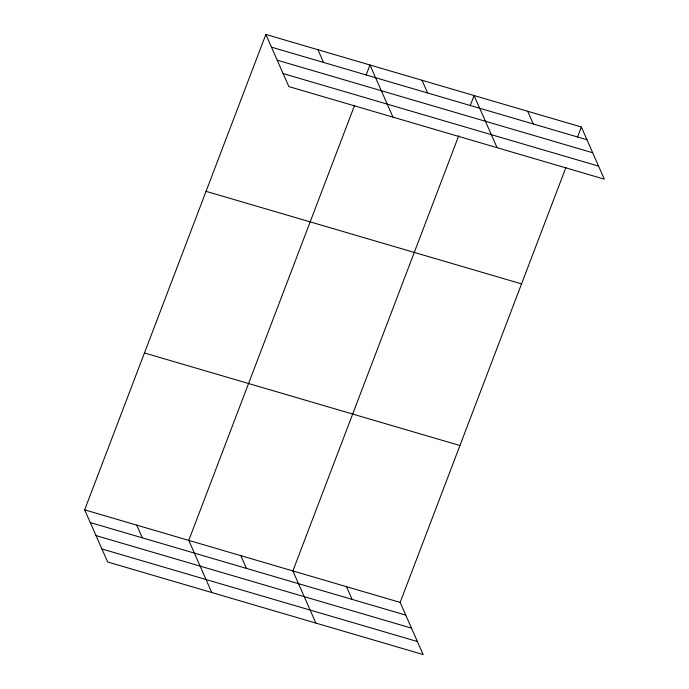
<?xml version="1.0" encoding="UTF-8"?>
<svg xmlns="http://www.w3.org/2000/svg" width="689" height="689" viewBox="0 0 689 689"><rect width="100%" height="100%" fill="white"/><g stroke="black" fill="none" stroke-linecap="round" stroke-linejoin="round"><path stroke-width="1.03" d="M566.014 167.238L400.145 602.41L423.141 654.55L107.656 561.991L84.661 509.843L265.859 34.45L581.344 127.009L604.339 179.157L288.855 86.59L265.859 34.45M354.637 105.219L188.769 540.391L211.764 592.531M366.135 75.049L369.967 64.999L392.971 117.139M458.745 135.767L292.877 570.94L315.872 623.08M470.242 105.598L474.075 95.538L497.079 147.679M577.511 137.068L581.344 127.009M271.475 47.171L586.95 139.729M277.211 60.176L592.686 152.743M283.119 73.585L598.603 166.144M206.063 191.335L521.547 283.894M144.457 352.966L459.933 445.525M84.661 509.843L400.145 602.41M90.268 522.563L405.752 615.131M96.012 535.577L411.488 628.135M101.92 548.978L417.405 641.537M527.714 111.273L533.32 123.994M422.021 80.269L427.636 92.989M317.913 49.72L323.529 62.441M346.507 586.675L352.122 599.387M240.823 555.661L246.429 568.382M136.715 525.121L142.322 537.842"/></g></svg>
